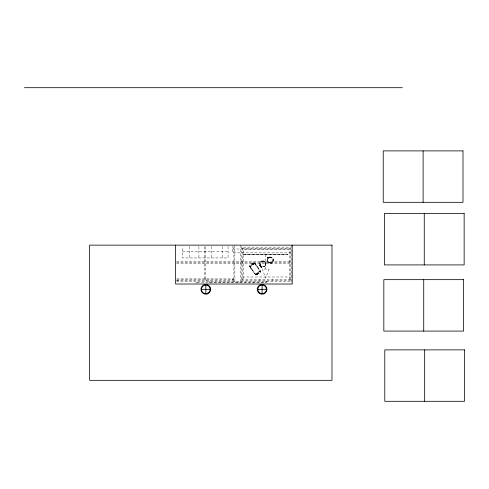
<?xml version="1.0" encoding="UTF-8"?>
<svg xmlns="http://www.w3.org/2000/svg" width="489" height="489" viewBox="0 0 489 489"><rect width="100%" height="100%" fill="white"/><g stroke="black" fill="none" stroke-linecap="round" stroke-linejoin="round"><path stroke-width="0.37" stroke-dasharray="2.44 1.83" d="M253.974 263.528C253.259 262.52 253.675 264.622 253.974 263.32M257.703 273.015C259.518 272.281 256.908 274.256 258.143 272.709M265.02 265.35L265.02 265.35A2.518 2.518 0 0 0 263.479 261.627A2.518 2.518 0 0 0 260.331 264.133A2.622 2.622 0 0 0 263.412 266.701A2.622 2.622 0 0 0 265.405 263.216M258.058 273.565L258.216 273.858L258.125 273.522M268.595 261.982L268.595 261.982A2.518 2.518 0 0 0 272.587 261.413A2.518 2.518 0 0 0 270.937 257.74A2.622 2.622 0 0 0 267.679 260.087A2.622 2.622 0 0 0 270.564 262.886A2.787 2.787 0 0 0 273.051 259.567A2.787 2.787 0 0 0 269.463 257.458M253.565 263.039A0.85 0.85 0 0 1 254.757 263.186L254.855 263.113M259.036 273.106L256.536 275.001L255.509 274.604A0.85 0.85 0 0 0 256.682 274.757M253.553 263.027L250.117 265.454A0.85 0.85 0 0 0 249.867 266.633C248.638 265.362 253.449 261.658 254.855 263.106L260.631 271.432L260.307 272.373L256.756 274.867M251.89 264.934L252.471 264.518M251.933 264.995L252.513 264.58M254.61 263.284L250.007 266.529A0.697 0.697 0 0 1 250.215 265.582L253.638 263.149A0.697 0.697 0 0 1 254.622 263.278M249.848 266.823L254.94 263.235M251.065 268.467L249.763 266.701M251.163 268.602L255.392 274.69M257.403 266.725L256.682 265.863M255.307 274.561L260.399 270.967M256.994 274.702L256.395 274.323L257.018 274.696M256.609 274.641L260.038 272.226A0.697 0.697 0 0 0 260.252 271.254L255.637 274.512A0.697 0.697 0 0 0 256.603 274.635M260.117 272.33A0.85 0.85 0 0 0 260.386 271.163L260.484 271.095M259.769 265.454L260.154 265.209M259.8 265.503L260.185 265.258M260.258 265.368L260.405 265.594A3.007 3.007 0 0 0 264.616 266.591A3.007 3.007 0 0 0 265.472 262.361M260.209 266.144L260.6 265.9M260.833 267.116L261.389 266.805L261.774 267.404L261.242 267.758L259.72 265.38L260.105 265.136L261.627 267.495M261.309 267.269L261.578 267.098L261.065 267.471M269.861 256.994L266.719 258.1L269.842 257.19M268.051 257.819L269.855 257.22M267.355 258.161L270.026 257.275L269.879 256.841L267.202 257.727L267.416 258.326L268.088 258.1L267.899 257.495M242.306 248.773L290.307 248.773M232.452 249.005L291.267 249.005M182.415 251.535L228.057 251.535M291.267 252.868L232.452 252.868L232.452 246.425M243.259 254.396L288.033 254.396L243.259 254.58M243.259 254.488L288.033 254.488M176.56 261.34L291.267 261.34M176.56 262.489L291.267 262.489M176.56 263.632L291.267 263.632M242.306 276.994L290.307 276.994M176.56 278.907L233.913 278.907M233.913 279.225L232.293 279.225L232.293 279.867M241.346 279.574L291.267 279.543M177 279.867L233.913 279.867M176.89 280.185L178.179 280.185L178.179 280.82M241.346 280.503L291.267 280.503M176.242 280.82L233.913 280.82M176.56 281.456L291.267 281.456M266.97 281.78L265.35 281.78L265.35 282.416M209.616 282.098L265.35 282.098M195.997 282.734L197.617 282.734L197.617 283.052M256.627 274.158L256.303 273.944L256.395 274.323M254.738 263.192L260.368 271.169M249.879 266.621L255.509 274.604M250.625 267.838L251.609 269.225M260.069 265.331L261.804 268.082L260.203 265.759A3.185 3.185 0 0 1 261.163 261.358A3.185 3.185 0 0 1 265.558 262.318M259.879 265.362L261.364 267.679M269.739 256.884L269.885 257.324M269.757 257.367L269.506 257.446A3.087 3.087 0 0 0 267.404 261.322A3.087 3.087 0 0 0 271.395 263.253A3.185 3.185 0 0 0 273.418 259.237A3.185 3.185 0 0 0 269.396 257.214M269.011 257.128L269.164 257.562M267.52 257.624L267.758 258.21M291.267 245.136L291.267 284.011M290.307 279.543L290.307 247.153L242.306 247.153L242.306 279.543M289.354 279.543L289.354 249.726L243.259 249.726L243.259 279.543M272.783 279.543L272.783 280.533M266.97 281.456L266.97 282.416L195.997 282.416L195.997 283.369M265.649 254.488L265.649 269.048M259.83 279.543L259.83 280.533M253.351 282.416L253.351 283.369M241.346 246.652L241.346 281.456M240.392 245.136L240.392 281.456M238.614 282.098L238.614 282.416M237.972 282.098L237.972 282.416M234.867 245.136L234.867 281.456M233.913 246.639L233.913 281.456M228.057 246.56L228.057 257.941L182.415 257.941L182.415 246.56M222.287 246.56L222.287 257.941M211.572 246.56L211.572 257.941M209.616 281.456L209.616 282.416M206.511 279.867L206.511 280.82M205.716 246.639L205.716 278.907M205.233 278.907L205.233 279.867M204.757 246.639L204.757 278.907M198.901 246.56L198.901 257.941M189.573 246.56L189.573 257.941M270.564 262.978A2.708 2.708 0 0 1 267.587 260.075A2.708 2.708 0 0 1 270.979 257.666M269.427 257.306A3.087 3.087 0 0 1 273.327 259.268A3.087 3.087 0 0 1 271.364 263.161M260.246 264.115A2.708 2.708 0 0 0 263.424 266.798A2.708 2.708 0 0 0 265.496 263.192A2.867 2.867 0 0 0 261.548 261.542A2.867 2.867 0 0 0 260.362 265.655M260.282 265.704A3.087 3.087 0 0 1 261.212 261.444A3.087 3.087 0 0 1 265.478 262.373M252.911 263.944L253.216 263.987L252.911 263.944M269.084 269.048L265.649 278.058L262.208 269.048L269.084 269.048M254.812 263.65L250.282 266.841L255.441 274.146L259.965 270.955L254.812 263.65"/><path stroke-width="0.73" d="M24.45 87.696L402.374 87.696M201.48 289.341L210.148 289.341A4.334 4.334 0 0 0 203.65 285.594A4.334 4.334 0 0 0 203.65 293.094A4.334 4.334 0 0 0 210.148 289.341M257.764 289.341L266.432 289.341A4.334 4.334 0 0 0 259.934 285.594A4.334 4.334 0 0 0 259.934 293.094A4.334 4.334 0 0 0 266.432 289.341M424.666 349.879L424.666 401.304M424.263 213.491L424.263 264.916M423.725 279.659L423.725 331.084M423.113 150.887L423.113 202.318M292.22 245.136L292.22 284.011L175.606 284.011L175.606 245.136M262.098 285.014L262.098 293.675M205.814 285.014L205.814 293.675M462.997 150.887L383.229 150.887L383.229 202.318L462.997 202.318L462.997 150.887M464.147 213.491L384.372 213.491L384.372 264.916L464.147 264.916L464.147 213.491M331.988 245.136L89.64 245.136L89.64 380.332L331.988 380.332L331.988 245.136M463.609 279.659L383.834 279.659L383.834 331.084L463.609 331.084L463.609 279.659M464.55 349.879L384.782 349.879L384.782 401.304L464.55 401.304L464.55 349.879M259.659 293.565A4.872 4.872 0 0 0 266.97 289.341A4.872 4.872 0 0 0 259.659 285.124A4.872 4.872 0 0 0 259.659 293.565M203.375 293.565A4.872 4.872 0 0 0 210.686 289.341A4.872 4.872 0 0 0 203.375 285.124A4.872 4.872 0 0 0 203.375 293.565"/></g></svg>
